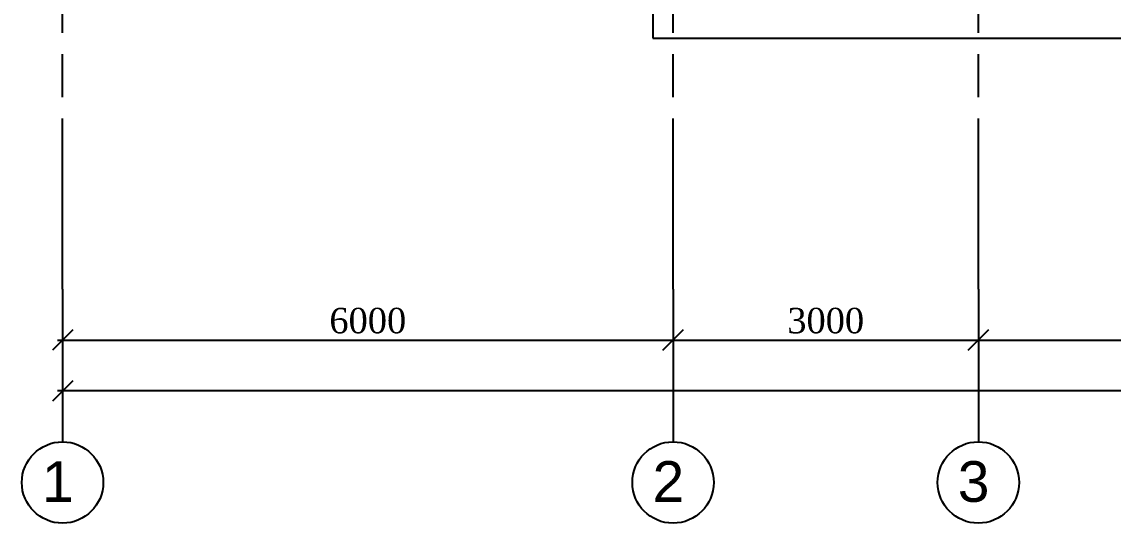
# Model space of a CAD drawing. Header units: inches. Extents: x 2870606 to 3671143, y -733551 to -473558.
# Drawn here: x 3303172 to 3313897, y -526992 to -522063 of the extents above; entities that cross this region are included whole.
import ezdxf

# ---------------------------------------------------------------- set-up
doc = ezdxf.new("R2010")
doc.units = ezdxf.units.IN
doc.header["$MEASUREMENT"] = 0
doc.linetypes.add('ACAD_ISO08W100', pattern=[36, 24, -3, 6, -3])
doc.styles.add('J~stule', font='dutch.ttf')
doc.styles.add('стиль3', font='arial.ttf', dxfattribs={"height": 250})
doc.dimstyles.new('J~style', dxfattribs={"dimscale": 100, "dimtxt": 2.5, "dimasz": 2, "dimexe": 0.55, "dimexo": 0.725, "dimtad": 1, "dimdec": 0, "dimdsep": 46, "dimtxsty": 'J~stule', "dimblk": 'OBLIQUE', "dimcen": 2, "dimdle": 0.5, "dimadec": 0, "dimazin": 0, "dimtfac": 1, "dimtdec": 0, "dimtmove": 0, "dimatfit": 3, "dimfxl": 1, "dimarcsym": 0})

# ---------------------------------------------------------------- blocks, each defined once
blk = doc.blocks.new('_Oblique')
at = {"color": 0, "linetype": 'ByBlock', "lineweight": -2}
blk.add_line((-0.5, -0.5), (0.5, 0.5), dxfattribs=at)
blk = doc.blocks.new('*D878')
at = {"color": 0, "lineweight": -2, "transparency": 16777216}
for p, q in [((3303572, -524765), (3303572, -525247)), ((3309572, -524765), (3309572, -525247)), ((3303522, -525192), (3309622, -525192))]:
    blk.add_line(p, q, dxfattribs=at)
at = {"layer": 'Defpoints', "color": 0, "lineweight": 35, "transparency": 16777216}
for p in [(3303572, -524692), (3309572, -524692), (3309572, -525192)]:
    blk.add_point(p, dxfattribs=at)
at = {"color": 0, "lineweight": -2, "transparency": 16777216, "xscale": 200, "yscale": 200, "zscale": 200, "rotation": 180}
blk.add_blockref('_Oblique', (3303572, -525192), dxfattribs=at)
at = {"color": 0, "lineweight": -2, "transparency": 16777216, "xscale": 200, "yscale": 200, "zscale": 200}
blk.add_blockref('_Oblique', (3309572, -525192), dxfattribs=at)
at = {"color": 0, "transparency": 16777216, "insert": (3306572, -525002), "char_height": 250, "attachment_point": 5, "style": 'J~stule'}
blk.add_mtext('6000', dxfattribs=at)
blk = doc.blocks.new('*D890')
at = {"color": 0, "lineweight": -2, "transparency": 16777216}
for p, q in [((3309572, -524765), (3309572, -525247)), ((3312572, -524765), (3312572, -525247)), ((3309522, -525192), (3312622, -525192))]:
    blk.add_line(p, q, dxfattribs=at)
at = {"layer": 'Defpoints', "color": 0, "lineweight": 35, "transparency": 16777216}
for p in [(3309572, -524692), (3312572, -524692), (3312572, -525192)]:
    blk.add_point(p, dxfattribs=at)
at = {"color": 0, "lineweight": -2, "transparency": 16777216, "xscale": 200, "yscale": 200, "zscale": 200, "rotation": 180}
blk.add_blockref('_Oblique', (3309572, -525192), dxfattribs=at)
at = {"color": 0, "lineweight": -2, "transparency": 16777216, "xscale": 200, "yscale": 200, "zscale": 200}
blk.add_blockref('_Oblique', (3312572, -525192), dxfattribs=at)
at = {"color": 0, "transparency": 16777216, "insert": (3311072, -525002), "char_height": 250, "attachment_point": 5, "style": 'J~stule'}
blk.add_mtext('3000', dxfattribs=at)
blk = doc.blocks.new('*D879')
at = {"color": 0, "lineweight": -2, "transparency": 16777216}
for p, q in [((3312572, -524765), (3312572, -525247)), ((3317572, -524765), (3317572, -525247)), ((3312522, -525192), (3317622, -525192))]:
    blk.add_line(p, q, dxfattribs=at)
at = {"layer": 'Defpoints', "color": 0, "lineweight": 35, "transparency": 16777216}
for p in [(3312572, -524692), (3317572, -524692), (3317572, -525192)]:
    blk.add_point(p, dxfattribs=at)
at = {"color": 0, "lineweight": -2, "transparency": 16777216, "xscale": 200, "yscale": 200, "zscale": 200, "rotation": 180}
blk.add_blockref('_Oblique', (3312572, -525192), dxfattribs=at)
at = {"color": 0, "lineweight": -2, "transparency": 16777216, "xscale": 200, "yscale": 200, "zscale": 200}
blk.add_blockref('_Oblique', (3317572, -525192), dxfattribs=at)
at = {"color": 0, "transparency": 16777216, "insert": (3315072, -524999), "char_height": 250, "attachment_point": 5, "style": 'J~stule'}
blk.add_mtext('5000', dxfattribs=at)
blk = doc.blocks.new('*D889')
at = {"color": 0, "lineweight": -2, "transparency": 16777216}
for p, q in [((3303572, -524765), (3303572, -525747)), ((3363572, -524765), (3363572, -525747)), ((3363622, -525692), (3303522, -525692))]:
    blk.add_line(p, q, dxfattribs=at)
at = {"layer": 'Defpoints', "color": 0, "lineweight": 35, "transparency": 16777216}
for p in [(3303572, -524692), (3363572, -524692), (3303572, -525692)]:
    blk.add_point(p, dxfattribs=at)
at = {"color": 0, "lineweight": -2, "transparency": 16777216, "xscale": 200, "yscale": 200, "zscale": 200, "rotation": 180}
blk.add_blockref('_Oblique', (3303572, -525692), dxfattribs=at)
at = {"color": 0, "lineweight": -2, "transparency": 16777216, "xscale": 200, "yscale": 200, "zscale": 200}
blk.add_blockref('_Oblique', (3363572, -525692), dxfattribs=at)
at = {"color": 0, "transparency": 16777216, "insert": (3333572, -525502), "char_height": 250, "attachment_point": 5, "style": 'J~stule'}
blk.add_mtext('60000', dxfattribs=at)

msp = doc.modelspace()

# ---------------------------------------------------------------- linework, layer by layer
at = {"color": 252, "linetype": 'ACAD_ISO08W100', "ltscale": 70}
for p, q in [((3303572.01, -524692.02), (3303572.01, -496403.85)), ((3309572.01, -524692.02), (3309572.01, -496403.85)), ((3312572.01, -524692.02), (3312572.01, -496403.85))]:
    msp.add_line(p, q, dxfattribs=at)
for p, q in [((3309372.01, -521623.13), (3309372.01, -522223.13)), ((3309372.01, -522223.13), (3327772.01, -522223.13))]:
    msp.add_line(p, q)
at = {"linetype": 'Continuous'}
for p, q in [((3303572.01, -524692.02), (3303572.01, -526192.02)), ((3309572.01, -524692.02), (3309572.01, -526192.02)), ((3312572.01, -524692.02), (3312572.01, -526192.02))]:
    msp.add_line(p, q, dxfattribs=at)
for centre in [(3303572.01, -526592.02), (3309572.01, -526592.02), (3312572.01, -526592.02)]:
    msp.add_circle(centre, 400, dxfattribs=at)

# ---------------------------------------------------------------- texts
at = {"linetype": 'Continuous', "char_height": 400, "attachment_point": 2, "style": 'стиль3'}
for s, insert in [('1', (3303525.73, -526382.35)), ('2', (3309525.73, -526382.35)), ('3', (3312525.73, -526382.35))]:
    msp.add_mtext(s, dxfattribs=dict(at, insert=insert))

# ---------------------------------------------------------------- dimensions: what is measured, and where the dimension line sits
for base, p1, p2, picture, middle in [((3309572.01, -525192.02), (3303572.01, -524692.02), (3309572.01, -524692.02), '*D878', (3306572.01, -525002.01)), ((3303572.01, -525692.02), (3363572.01, -524692.02), (3303572.01, -524692.02), '*D889', (3333572.01, -525502.01)), ((3312572.01, -525192.02), (3309572.01, -524692.02), (3312572.01, -524692.02), '*D890', (3311072.01, -525002.01)), ((3317572.01, -525192.02), (3312572.01, -524692.02), (3317572.01, -524692.02), '*D879', (3315072.01, -524999.32))]:
    dim = msp.add_linear_dim(base=base, p1=p1, p2=p2, dimstyle='J~style', override={"dimdec": 1, "dimtdec": 1})
    dim.commit()
    dim.dimension.update_dxf_attribs({"geometry": picture, "text_midpoint": middle})

doc.saveas('drawing.dxf')
